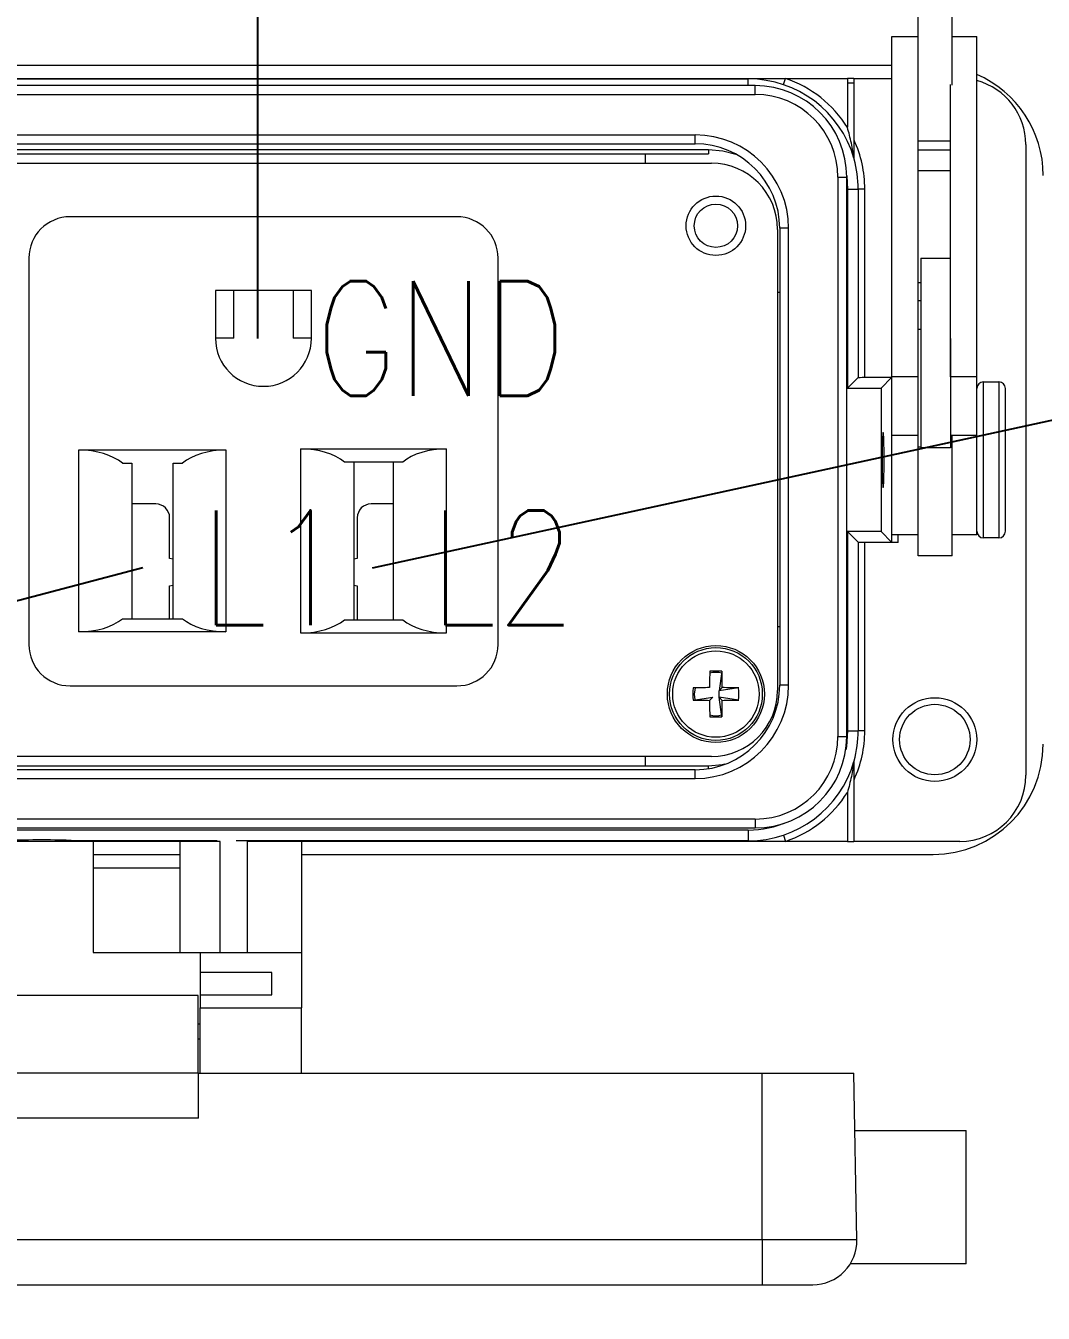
# Model space of a CAD drawing. Header units: inches. Extents: x 0 to 34.2, y 0 to 22.
# Drawn here: x 8.372 to 9.481, y 8.75 to 10.153 of the extents above; entities that cross this region are included whole.
import ezdxf
from ezdxf.enums import TextEntityAlignment as Align

# ---------------------------------------------------------------- set-up
doc = ezdxf.new("R2010")
doc.units = ezdxf.units.IN
doc.header["$MEASUREMENT"] = 0
for name, color, linetype in [('GRN_14AWG', 3, 'Continuous'), ('RED_16AWG', 1, 'Continuous'), ('SYMS', 7, 'Continuous'), ('TERMS', 3, 'Continuous'), ('WHT_16AWG', 7, 'Continuous')]:
    doc.layers.add(name, color=color, linetype=linetype)
doc.styles.add('WD', font='romans.shx', dxfattribs={"height": 0.185})

# ---------------------------------------------------------------- blocks, each defined once
blk = doc.blocks.new('HDV1_PROG_PORT')
at = {"color": 7, "linetype": 'Continuous', "lineweight": 15}
for p, q in [((2.0325, 0.8387), (2.0325, 1.0764)), ((2.0695, 0.8387), (2.0695, 1.0764)), ((2.0037, 0.5207), (2.0037, 0.8916)), ((2.0963, 0.5207), (2.0963, 0.8916)), ((2.0037, 0.8601), (0.1458, 0.8601)), ((0.3071, 0.8459), (1.8472, 0.8459)), ((0.3071, 0.8454), (1.8472, 0.8454)), ((1.8472, 0.8454), (1.8472, 0.8459)), ((1.8472, 0.8459), (1.8878, 0.8459)), ((1.8472, 0.838), (1.8472, 0.8454)), ((1.8855, 0.8391), (1.8878, 0.8459)), ((1.8878, 0.8459), (1.9552, 0.8459)), ((1.9552, 0.8459), (1.9552, 0.7926)), ((1.9624, 0.8459), (1.9552, 0.8459)), ((1.9624, 0.8459), (2.0037, 0.8459)), ((1.9624, 0.8459), (1.9624, 0.7787)), ((1.8548, 0.838), (0.2985, 0.838)), ((0.2985, 0.8284), (1.8548, 0.8284)), ((1.8548, 0.8284), (1.8548, 0.838)), ((1.9552, 0.8409), (1.9624, 0.8409)), ((2.0325, 0.5207), (2.0325, 0.8387)), ((2.0675, 0.5207), (2.0675, 0.8391)), ((1.7893, 0.7842), (0.364, 0.7842)), ((0.364, 0.7746), (1.7893, 0.7746)), ((1.7893, 0.7746), (1.7893, 0.7842)), ((2.0675, 0.7774), (2.0325, 0.7774)), ((2.1497, 0.7739), (2.1497, 0.0863)), ((0.3505, 0.7683), (1.8037, 0.7683)), ((0.4197, 0.7638), (1.7348, 0.7638)), ((1.7348, 0.7638), (1.7348, 0.7534)), ((1.7348, 0.7638), (1.8037, 0.7638)), ((1.8037, 0.7683), (1.8037, 0.7638)), ((2.0675, 0.7676), (2.0325, 0.7676)), ((0.3472, 0.7534), (1.8071, 0.7534)), ((2.0675, 0.7452), (2.0325, 0.7452)), ((1.9449, 0.7383), (1.9449, 0.1287)), ((1.9449, 0.7383), (1.9545, 0.7383)), ((1.9545, 0.7396), (1.9554, 0.7253)), ((1.9545, 0.1287), (1.9545, 0.7383)), ((1.9554, 0.7253), (1.9554, 0.5083)), ((1.9554, 0.7253), (1.967, 0.7253)), ((1.9741, 0.7253), (1.967, 0.7253)), ((1.967, 0.7253), (1.967, 0.5199)), ((1.9741, 0.5201), (1.9741, 0.7253)), ((1.5295, 0.6951), (1.1082, 0.6951)), ((1.8791, 0.6814), (1.8791, 0.1788)), ((1.8814, 0.6825), (1.8814, 0.1846)), ((1.891, 0.6825), (1.8814, 0.6825)), ((1.891, 0.1846), (1.891, 0.6825)), ((1.0632, 0.6501), (1.0632, 0.2288)), ((1.5745, 0.2288), (1.5745, 0.6501)), ((2.0354, 0.6498), (2.0354, 0.4918)), ((2.0354, 0.6231), (2.0325, 0.6231)), ((1.2665, 0.6149), (1.2665, 0.5626)), ((1.3712, 0.6149), (1.2665, 0.6149)), ((1.2865, 0.5626), (1.2865, 0.6149)), ((1.3512, 0.6149), (1.3512, 0.5626)), ((1.3712, 0.5626), (1.3712, 0.6149)), ((1.8791, 0.613), (1.8814, 0.613)), ((2.0354, 0.6034), (2.0325, 0.6034)), ((1.2865, 0.5626), (1.2665, 0.5626)), ((1.3712, 0.5626), (1.3512, 0.5626)), ((2.0354, 0.5722), (2.0325, 0.5722)), ((2.0675, 0.5625), (2.0675, 0.4918)), ((1.9554, 0.5083), (1.967, 0.5199)), ((1.9741, 0.5201), (2.0037, 0.5201)), ((1.9919, 0.5083), (2.0034, 0.5199)), ((2.0034, 0.5199), (2.0034, 0.3403)), ((2.0037, 0.4568), (2.0037, 0.5207)), ((2.0325, 0.5207), (2.0037, 0.5207)), ((2.0325, 0.4568), (2.0325, 0.5207)), ((2.0963, 0.5207), (2.0675, 0.5207)), ((2.0963, 0.4568), (2.0963, 0.5207)), ((1.9554, 0.5083), (1.9919, 0.5083)), ((1.9919, 0.5083), (1.9919, 0.3519)), ((2.1035, 0.3451), (2.1035, 0.5151)), ((2.1203, 0.5151), (2.1203, 0.3451)), ((2.1275, 0.3523), (2.1275, 0.5079)), ((2.0354, 0.4918), (2.0354, 0.4434)), ((2.0675, 0.4918), (2.0675, 0.4434)), ((2.0037, 0.3485), (2.0037, 0.4568)), ((2.0325, 0.4441), (2.0325, 0.4568)), ((2.0695, 0.4441), (2.0695, 0.4568)), ((2.0963, 0.3485), (2.0963, 0.4568)), ((1.1177, 0.2426), (1.1177, 0.4409)), ((1.1177, 0.4409), (1.278, 0.4409)), ((1.278, 0.4409), (1.278, 0.2426)), ((1.3597, 0.2414), (1.3597, 0.4421)), ((1.3597, 0.4421), (1.5181, 0.4421)), ((1.5181, 0.4421), (1.5181, 0.2414)), ((2.0354, 0.4441), (2.0325, 0.4441)), ((2.0325, 0.3254), (2.0325, 0.4441)), ((2.0695, 0.4441), (2.0675, 0.4441)), ((2.0695, 0.3254), (2.0695, 0.4441)), ((1.1652, 0.4265), (1.1753, 0.4265)), ((1.1753, 0.4265), (1.1753, 0.257)), ((1.2204, 0.4265), (1.2306, 0.4265)), ((1.2204, 0.257), (1.2204, 0.4265)), ((1.4706, 0.4277), (1.4071, 0.4277)), ((1.4173, 0.4277), (1.4173, 0.2558)), ((1.4605, 0.2558), (1.4605, 0.4277)), ((1.2016, 0.3821), (1.1753, 0.3821)), ((1.4605, 0.3821), (1.4361, 0.3821)), ((1.2166, 0.3227), (1.2166, 0.3671)), ((1.4211, 0.3671), (1.4211, 0.3227)), ((1.9919, 0.3519), (1.9554, 0.3519)), ((1.9554, 0.3519), (1.967, 0.3403)), ((1.9554, 0.3519), (1.9554, 0.1349)), ((1.9919, 0.3519), (2.0034, 0.3403)), ((1.967, 0.3403), (1.967, 0.1349)), ((1.9741, 0.1349), (1.9741, 0.3401)), ((2.0106, 0.3401), (1.9741, 0.3401)), ((2.0106, 0.3401), (2.0106, 0.3485)), ((1.2204, 0.322), (1.2166, 0.3227)), ((1.4211, 0.3227), (1.4173, 0.322)), ((1.2166, 0.2927), (1.2204, 0.2934)), ((1.2166, 0.257), (1.2166, 0.2927)), ((1.4173, 0.2934), (1.4211, 0.2927)), ((1.4211, 0.2927), (1.4211, 0.2558)), ((1.1652, 0.257), (1.2306, 0.257)), ((1.4071, 0.2558), (1.4706, 0.2558)), ((1.278, 0.2426), (1.1177, 0.2426)), ((1.5181, 0.2414), (1.3597, 0.2414)), ((1.8814, 0.248), (1.8791, 0.248)), ((1.8185, 0.1998), (1.8154, 0.1784)), ((1.1082, 0.1838), (1.5295, 0.1838)), ((1.5587, 0.1946), (1.5589, 0.1946)), ((1.5589, 0.1946), (1.5589, 0.1948)), ((1.891, 0.1846), (1.8814, 0.1846)), ((1.787, 0.1683), (1.8084, 0.1714)), ((1.7892, 0.1816), (1.7883, 0.1749)), ((1.7883, 0.1749), (1.7891, 0.1686)), ((1.8049, 0.168), (1.8084, 0.1714)), ((1.8188, 0.1819), (1.8154, 0.1784)), ((1.8367, 0.1816), (1.8154, 0.1784)), ((1.8154, 0.1714), (1.8154, 0.1784)), ((1.8367, 0.1683), (1.8154, 0.1714)), ((1.8185, 0.1501), (1.8154, 0.1714)), ((1.8154, 0.1714), (1.8188, 0.168)), ((1.9449, 0.1287), (1.9545, 0.1287)), ((1.9554, 0.1349), (1.967, 0.1349)), ((1.9741, 0.1349), (1.967, 0.1349)), ((1.8071, 0.1068), (0.3472, 0.1068)), ((1.7348, 0.1068), (1.7348, 0.0964)), ((1.7893, 0.0924), (0.364, 0.0924)), ((1.7348, 0.0964), (0.4197, 0.0964)), ((1.8037, 0.0964), (1.7348, 0.0964)), ((1.7893, 0.0828), (1.7893, 0.0924)), ((1.8037, 0.0936), (1.8037, 0.0964)), ((0.364, 0.0828), (1.7893, 0.0828)), ((1.9624, 0.0815), (1.9624, 0.0143)), ((1.9552, 0.0676), (1.9552, 0.0143)), ((1.8548, 0.0387), (0.2985, 0.0387)), ((0.2985, 0.0291), (1.8548, 0.0291)), ((1.8548, 0.0387), (1.8548, 0.0291)), ((1.8472, 0.0266), (0.3071, 0.0266)), ((1.1333, 0.0143), (1.021, 0.0143)), ((1.0979, 0.0148), (1.113, 0.0148)), ((1.2683, 0.0148), (1.113, 0.0148)), ((1.1333, 0.0143), (1.1333, -0.1067)), ((1.2278, 0.0143), (1.1333, 0.0143)), ((1.2717, 0.0143), (1.2278, 0.0143)), ((1.2278, 0.0143), (1.2278, -0.1067)), ((1.2717, -0.1067), (1.2717, 0.0143)), ((1.8472, 0.0148), (1.2892, 0.0148)), ((1.3604, 0.0143), (1.3012, 0.0143)), ((1.3012, 0.0143), (1.3012, -0.1067)), ((1.3604, 0.0143), (1.3604, -0.1067)), ((1.8472, 0.0143), (1.3604, 0.0143)), ((1.8472, 0.0266), (1.8472, 0.0148)), ((1.8472, 0.0148), (1.8472, 0.0143)), ((1.8878, 0.0143), (1.8472, 0.0143)), ((1.8855, 0.0211), (1.8878, 0.0143)), ((1.9552, 0.0143), (1.8878, 0.0143)), ((1.9552, 0.0143), (1.9624, 0.0143)), ((2.0777, 0.0143), (1.9624, 0.0143)), ((1.1333, 0.0001), (1.2278, 0.0001)), ((1.3604, 0.0001), (2.0486, 0.0001)), ((1.1333, -0.0145), (1.2278, -0.0145)), ((1.1333, -0.1067), (1.25, -0.1067)), ((1.25, -0.1067), (1.3604, -0.1067)), ((1.25, -0.1067), (1.25, -0.1287)), ((1.3604, -0.1067), (1.3604, -0.1672)), ((1.328, -0.1287), (1.25, -0.1287)), ((1.25, -0.1287), (1.25, -0.1529)), ((1.328, -0.1529), (1.328, -0.1287)), ((1.2476, -0.1535), (0.9067, -0.1535)), ((1.2476, -0.2385), (1.2476, -0.1535)), ((1.25, -0.1529), (1.328, -0.1529)), ((1.25, -0.1529), (1.25, -0.1672)), ((1.25, -0.2385), (1.25, -0.1672)), ((1.25, -0.1672), (1.3604, -0.1672)), ((1.3604, -0.2385), (1.3604, -0.1672)), ((1.25, -0.1849), (1.2476, -0.1849)), ((1.248, -0.2385), (0.9062, -0.2385)), ((1.248, -0.2385), (1.8625, -0.2385)), ((1.248, -0.2874), (1.248, -0.2385)), ((1.8625, -0.4201), (1.8625, -0.2385)), ((1.8625, -0.2385), (1.9624, -0.2385)), ((1.9656, -0.4201), (1.9624, -0.2385)), ((1.248, -0.2874), (0.9062, -0.2874)), ((1.9635, -0.3009), (2.0848, -0.3009)), ((2.0848, -0.4461), (2.0848, -0.3009)), ((1.8625, -0.4201), (0.2917, -0.4201)), ((1.9656, -0.4201), (1.8625, -0.4201)), ((1.8625, -0.4201), (1.8625, -0.4689)), ((0.2917, -0.4689), (1.8625, -0.4689)), ((1.8625, -0.4689), (1.9176, -0.4689))]:
    blk.add_line(p, q, dxfattribs=at)
at = {"color": 7, "linetype": 'Continuous', "lineweight": 15, "flags": 128}
for points in [[(1.8037, 0.7683), (1.8196, 0.7669), (1.8337, 0.7632)], [(1.2865, 0.5626), (1.2865, 0.5626)], [(1.3512, 0.5626), (1.3512, 0.5626)], [(1.9554, 0.1349), (1.9541, 0.1179), (1.9534, 0.114)], [(1.8217, 0.0983), (1.8188, 0.0978), (1.8037, 0.0964)]]:
    blk.add_lwpolyline(points, dxfattribs=at)
at = {"color": 7, "linetype": 'Continuous', "lineweight": 15}
for centre, radius in [((1.8119, 0.6853), 0.0324), ((1.8119, 0.6853), 0.0236), ((1.8119, 0.1749), 0.0529), ((1.8119, 0.1749), 0.0506), ((1.8119, 0.1749), 0.0471), ((2.0505, 0.1253), 0.0456), ((2.0505, 0.1253), 0.0384)]:
    blk.add_circle(centre, radius, dxfattribs=at)
for centre, radius, start, end in [((1.8472, 0.7253), 0.12, 16.2602, 90), ((1.8472, 0.7253), 0.1272, 31.8908, 71.3885), ((2.0486, 0.7401), 0.12, 0, 66.5773), ((2.0777, 0.7739), 0.072, 0, 75.0296), ((1.8548, 0.7383), 0.0997, 0, 90), ((1.8548, 0.7383), 0.0901, 0, 90), ((1.7893, 0.6825), 0.1018, 0, 90), ((1.7893, 0.6825), 0.0922, 0, 90), ((1.8472, 0.7253), 0.127, 0, 24.8484), ((1.8472, 0.7253), 0.1198, 0, 15.8573), ((1.8071, 0.6814), 0.072, 0, 90), ((1.1082, 0.6501), 0.045, 90, 180), ((1.5295, 0.6501), 0.045, 0, 90), ((1.3188, 0.5626), 0.0523, 180, 0), ((2.1035, 0.5079), 0.0072, 90, 180), ((2.1203, 0.5079), 0.0072, 0, 90), ((1.2016, 0.3671), 0.015, 0, 90), ((1.4361, 0.3671), 0.015, 90, 180), ((2.1035, 0.3523), 0.0072, 180, 270), ((2.1203, 0.3523), 0.0072, 270, 0), ((1.1082, 0.2288), 0.045, 180, 270), ((1.5295, 0.2288), 0.045, 270, 0), ((2.6681, 0.1754), 0.8632, 178.3786, 179.5673), ((1.8119, 0.1749), 0.0236, 74.4975, 106.4184), ((1.8119, 0.0483), 0.1516, 87.4983, 92.5017), ((0.9557, 0.1754), 0.8632, 0.4327, 1.6214), ((1.7893, 0.1846), 0.0922, 270, 0), ((1.7893, 0.1846), 0.1018, 270, 0), ((1.9385, 0.1749), 0.1516, 177.4983, 182.5017), ((1.8115, -0.6813), 0.8632, 90.4327, 91.6214), ((1.8071, 0.1788), 0.072, 270, 0), ((1.8123, -0.6813), 0.8632, 88.3786, 89.5673), ((1.6852, 0.1749), 0.1516, 357.4983, 2.5017), ((1.8115, 1.0312), 0.8632, 268.3786, 269.5673), ((2.6681, 0.1745), 0.8632, 180.4327, 181.6214), ((0.9557, 0.1745), 0.8632, 358.3786, 359.5673), ((1.8123, 1.0312), 0.8632, 270.4327, 271.6214), ((1.8119, 0.1749), 0.0236, 253.5816, 285.5025), ((1.8119, 0.3016), 0.1516, 267.4983, 272.5017), ((1.8548, 0.1287), 0.0997, 270, 0), ((1.8548, 0.1287), 0.0901, 270, 0), ((1.8472, 0.1349), 0.127, 335.1516, 0), ((1.8472, 0.1349), 0.1198, 344.1427, 0), ((2.0486, 0.1201), 0.12, 270, 0), ((1.8472, 0.1349), 0.12, 270, 343.7398), ((2.0777, 0.0863), 0.072, 270, 0), ((1.8472, 0.1349), 0.1272, 288.6115, 328.1092), ((1.8472, 0.1349), 0.1082, 270, 293.6049), ((1.9176, -0.4209), 0.048, 270, 1)]:
    blk.add_arc(centre, radius, start, end, dxfattribs=at)
at = {"color": 7, "linetype": 'Continuous', "lineweight": 15, "extrusion": (0, 0, -1)}
for centre, major_axis, start_param, end_param in [((1.9741, 0.5199), (-0.0072, 0), 0.034907, 1.570796), ((2.0106, 0.5199), (-0.0072, 0), 0.034907, 0.262714), ((1.9741, 0.3403), (-0.0072, 0), 4.712389, 6.248279), ((2.0106, 0.3403), (-0.0072, 0), 4.712389, 6.248279), ((1.0771, 0.015), (-0.036, 0), 6.189716, 9.518247)]:
    blk.add_ellipse(centre, major_axis=major_axis, ratio=0.034921, start_param=start_param, end_param=end_param, dxfattribs=at)
blk.add_ellipse((1.9942, 0.4301), major_axis=(0, 0.03), ratio=0.034921, dxfattribs=at)
at = {"color": 7, "linetype": 'Continuous', "lineweight": 15}
for centre, start_param, end_param in [((1.1177, 0.4076), 0.602844, 1.570796), ((1.278, 0.4076), 1.570796, 2.538749), ((1.3597, 0.4088), 0.602844, 1.570796), ((1.5181, 0.4088), 1.570796, 2.538749), ((1.1177, 0.2759), 4.712389, 5.680341), ((1.278, 0.2759), 3.744436, 4.712389), ((1.3597, 0.2747), 4.712389, 5.680341), ((1.5181, 0.2747), 3.744436, 4.712389)]:
    blk.add_ellipse(centre, major_axis=(0.0576, 0), ratio=0.57735, start_param=start_param, end_param=end_param, dxfattribs=at)
for points, degree in [([(2.0037, 0.8916), (2.0325, 0.8916)], 1), ([(2.0695, 0.8916), (2.0963, 0.8916)], 1), ([(2.0354, 0.6498), (2.0675, 0.6498)], 1), ([(2.1035, 0.5151), (2.1203, 0.5151)], 1), ([(2.0325, 0.4568), (2.0037, 0.4568)], 1), ([(2.0963, 0.4568), (2.0675, 0.4568)], 1), ([(2.0675, 0.4434), (2.0354, 0.4434)], 1), ([(2.0325, 0.3485), (2.0037, 0.3485)], 1), ([(2.0963, 0.3485), (2.0695, 0.3485)], 1), ([(2.1203, 0.3451), (2.1035, 0.3451)], 1), ([(2.0695, 0.3254), (2.0325, 0.3254)], 1), ([(1.2452, 0.0143), (1.2452, 0.0148)], 1), ([(1.2475, 0.0148), (1.2471, 0.0148), (1.2468, 0.0147), (1.2465, 0.0143)], 3), ([(1.2548, 0.0143), (1.2548, 0.0148)], 1), ([(1.3028, 0.0148), (1.3028, 0.0143)], 1), ([(1.2476, -0.2008), (1.25, -0.2008)], 1), ([(2.0848, -0.4461), (1.9586, -0.4461)], 1)]:
    blk.add_open_spline(points, degree=degree, dxfattribs=at)
for points, knots in [([(1.9624, 0.759), (1.9624, 0.759), (1.9624, 0.7592), (1.9623, 0.7597), (1.9622, 0.76), (1.9621, 0.761), (1.962, 0.7616), (1.9617, 0.7637), (1.9614, 0.7651), (1.9607, 0.7694), (1.9601, 0.7723), (1.9589, 0.7781), (1.9582, 0.781), (1.9568, 0.7868), (1.956, 0.7896), (1.9552, 0.7926)], [0, 0, 0, 0, 0.03125, 0.03125, 0.0625, 0.0625, 0.125, 0.125, 0.25, 0.25, 0.5, 0.5, 0.75, 0.75, 1, 1, 1, 1]), ([(1.9624, 0.7787), (1.9624, 0.7749), (1.9624, 0.7712), (1.9624, 0.7657), (1.9624, 0.7639), (1.9624, 0.7613), (1.9624, 0.7605), (1.9624, 0.7589), (1.9624, 0.7582), (1.9624, 0.7581)], [0, 0, 0, 0, 0.5, 0.5, 0.75, 0.75, 0.875, 0.875, 1, 1, 1, 1]), ([(1.9624, 0.1012), (1.9624, 0.1012), (1.9624, 0.101), (1.9623, 0.1005), (1.9622, 0.1002), (1.9621, 0.0992), (1.962, 0.0986), (1.9617, 0.0965), (1.9614, 0.0951), (1.9607, 0.0908), (1.9601, 0.0879), (1.9589, 0.0821), (1.9582, 0.0792), (1.9568, 0.0734), (1.956, 0.0706), (1.9552, 0.0676)], [0, 0, 0, 0, 0.03125, 0.03125, 0.0625, 0.0625, 0.125, 0.125, 0.25, 0.25, 0.5, 0.5, 0.75, 0.75, 1, 1, 1, 1]), ([(1.9624, 0.1021), (1.9624, 0.102), (1.9624, 0.1013), (1.9624, 0.0997), (1.9624, 0.0989), (1.9624, 0.0963), (1.9624, 0.0945), (1.9624, 0.0891), (1.9624, 0.0853), (1.9624, 0.0815)], [0, 0, 0, 0, 0.125, 0.125, 0.25, 0.25, 0.5, 0.5, 1, 1, 1, 1])]:
    blk.add_open_spline(points, degree=3, knots=knots, dxfattribs=at)
at = {"style": 'WD', "width": 0.7}
for tag, p in [('INST', (1.0625, 2.2321)), ('LOC', (1.0625, 2.0625)), ('DESC1', (1.0625, 1.9062)), ('DESC2', (1.0625, 1.75)), ('DESC3', (1.0625, 1.6021)), ('XREF', (1.0625, -0.4375))]:
    blk.add_attdef(tag, text='', height=0.125, dxfattribs=at).set_placement(p, align=Align.CENTER)
at = {"style": 'WD'}
blk.add_attdef('TAG1', text='', height=0.125, dxfattribs=at).set_placement((1.0625, 1.4375), align=Align.CENTER)
at = {"style": 'WD', "width": 0.8}
for tag, p in [('TERM03', (1.375, 0.5625)), ('TERM01', (1.25, 0.3125)), ('TERM02', (1.5, 0.3125))]:
    blk.add_attdef(tag, text='', height=0.125, dxfattribs=at).set_placement(p, align=Align.MIDDLE_LEFT)
at = {"style": 'WD'}
for tag, p, height, flags in [('X0TERM03', (1.3125, 0.5625), 0.005, 1), ('X0TERM01', (1.1875, 0.3125), 0.005, 1), ('X0TERM02', (1.4375, 0.3125), 0.005, 1), ('FAMILY', (1.4547, -0.0977), 0.01, 9)]:
    blk.add_attdef(tag, p, '', height=height, dxfattribs=dict(at, flags=flags))
at = {"style": 'WD', "flags": 9}
for tag, p in [('CAT', (1.4797, -0.1418)), ('MFG', (1.4778, -0.1613)), ('ASSYCODE', (1.48, -0.1786))]:
    blk.add_attdef(tag, text='', height=0.01, dxfattribs=at).set_placement(p, align=Align.CENTER)

msp = doc.modelspace()

# ---------------------------------------------------------------- linework, layer by layer
at = {"layer": 'GRN_14AWG'}
msp.add_line((8.625, 10.75), (8.625, 9.8125), dxfattribs=at)
at = {"layer": 'RED_16AWG'}
msp.add_line((8.5, 9.5625), (5.4125, 8.75), dxfattribs=at)
at = {"layer": 'WHT_16AWG'}
msp.add_line((8.75, 9.5625), (10.7625, 10), dxfattribs=at)

# ---------------------------------------------------------------- block references
at = {"layer": 'SYMS'}
ref = msp.add_blockref('HDV1_PROG_PORT', (7.3125, 9.25), dxfattribs=at)
ref.add_attrib('TERM01', 'L1', dxfattribs={"layer": 'TERMS', "height": 0.125, "style": 'WD', "width": 0.8}).set_placement((8.5625, 9.5625), align=Align.MIDDLE_LEFT)
ref.add_attrib('TERM02', 'L2', dxfattribs={"layer": 'TERMS', "height": 0.125, "style": 'WD', "width": 0.8}).set_placement((8.8125, 9.5625), align=Align.MIDDLE_LEFT)
ref.add_attrib('TERM03', 'GND', dxfattribs={"layer": 'TERMS', "height": 0.125, "style": 'WD', "width": 0.8}).set_placement((8.6875, 9.8125), align=Align.MIDDLE_LEFT)

doc.saveas('drawing.dxf')
